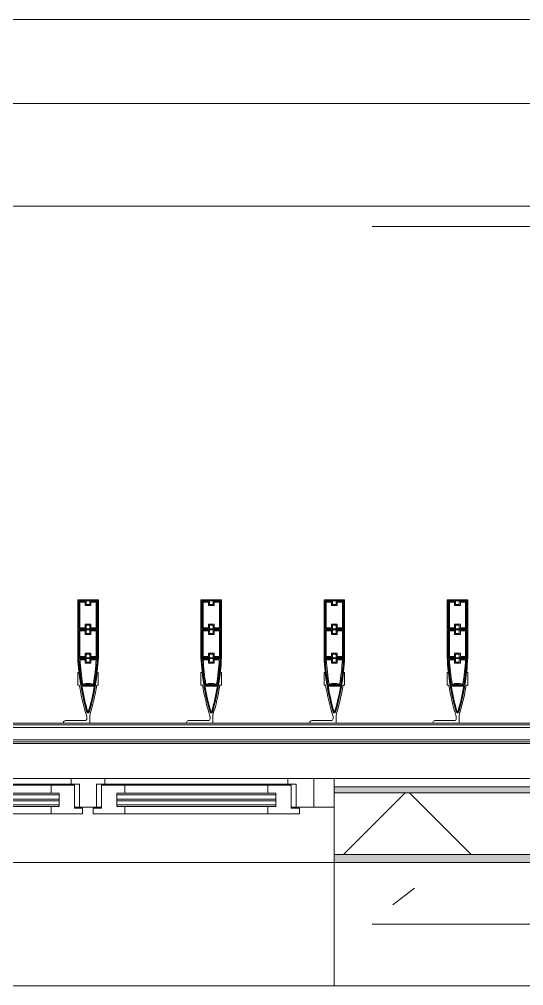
# Model space of a CAD drawing. Header units: millimetres. Extents: x 48966 to 155647, y -43515 to 26217.
# Drawn here: x 99464 to 100693, y 23567 to 25922 of the extents above; entities that cross this region are included whole.
import ezdxf

# ---------------------------------------------------------------- set-up
doc = ezdxf.new("R2010")
doc.units = ezdxf.units.MM
doc.linetypes.add('Осевые', pattern=[6350, 1270, -952.5, 3175, -952.5])
doc.linetypes.add('Сверху', pattern=[793.75, 476.25, -317.5])
for name, color, linetype, lineweight in [('Каркас_Импост', 7, 'Continuous', 9), ('Обобщенные модели', 7, 'Continuous', 9), ('Обобщенные модели-1', 7, 'Continuous', 18), ('Общие ребра', 7, 'Continuous', 9), ('Окна', 7, 'Continuous', 9), ('Окна-2', 7, 'Сверху', 9), ('Оси-2', 7, 'Осевые', 9), ('Остекление', 7, 'Continuous', 9), ('Перекрытия', 7, 'Continuous', 9), ('Стены', 7, 'Continuous', 9), ('Стены-1', 7, 'Continuous', 18), ('Штриховка разреза-1', 7, 'Continuous', 9)]:
    doc.layers.add(name, color=color, linetype=linetype, lineweight=lineweight)
doc.layers.add('Окна-1', color=7, linetype='Continuous', lineweight=9, true_color=0x804000)
pattern_1 = [(0, (0, 0), (812.8, 203.2), [67.056, -542.544, 67.056, -542.544, -3251.2]), (0, (0, 0), (812.8, 203.2), [-1219.2, 67.056, -1152.144, 67.056, -542.544, -1422.4]), (0, (0, 0), (812.8, 203.2), [-3048, 67.056, -339.344, 67.056, -948.944]), (120, (304.8, 101.6), (-582.37636, 602.30545), [67.056, -542.544, 67.056, -542.544, -3251.2]), (120, (304.8, 101.6), (-582.37636, 602.30545), [-1219.2, 67.056, -1152.144, 67.056, -542.544, -1422.4]), (120, (304.8, 101.6), (-582.37636, 602.30545), [-3048, 67.056, -339.344, 67.056, -948.944]), (240, (406.4, 508), (-230.42364, -805.50545), [67.056, -542.544, 67.056, -542.544, -3251.2]), (240, (406.4, 508), (-230.42364, -805.50545), [-1219.2, 67.056, -1152.144, 67.056, -542.544, -1422.4]), (240, (406.4, 508), (-230.42364, -805.50545), [-3048, 67.056, -339.344, 67.056, -948.944])]

# ---------------------------------------------------------------- blocks, each defined once
blk = doc.blocks.new('Обвязочная балка 1 - Обвязочная балка 1-1451838-План 5-го этажа на отм_ _12_600')
at = {"layer": 'Обобщенные модели'}
for p, q in [((116781.7, 24196.1), (60831.6, 24196.1)), ((60831.6, 24166.3), (116781.7, 24166.3))]:
    blk.add_line(p, q, dxfattribs=at)
at = {"layer": 'Обобщенные модели-1'}
for p, q in [((116781.7, 24207.1), (60831.6, 24207.1)), ((60831.6, 24203.1), (116781.7, 24203.1)), ((116781.7, 24161.1), (60831.6, 24161.1)), ((60831.6, 24157.1), (116781.7, 24157.1))]:
    blk.add_line(p, q, dxfattribs=at)
blk = doc.blocks.new('Профиль ламели118 - Профиль ламели-1483268-План 5-го этажа на отм_ _12_600')
at = {"layer": 'Обобщенные модели-1'}
for p, q in [((72706.9, 24507.1), (72706.9, 24366.2)), ((72756.9, 24507.1), (72706.9, 24507.1)), ((72709.1, 24436.5), (72709.1, 24504.9)), ((72709.1, 24504.9), (72754.7, 24504.9)), ((72727.4, 24504.4), (72709.6, 24504.4)), ((72709.6, 24504.4), (72709.6, 24437)), ((72712.1, 24439.5), (72712.1, 24501.9)), ((72712.1, 24501.9), (72724.9, 24501.9)), ((72724.9, 24501.9), (72724.9, 24493.5)), ((72724.9, 24493.5), (72738.8, 24493.5)), ((72727.4, 24496), (72727.4, 24504.4)), ((72736.3, 24496), (72727.4, 24496)), ((72754.2, 24504.4), (72736.3, 24504.4)), ((72736.3, 24504.4), (72736.3, 24496)), ((72738.8, 24493.5), (72738.8, 24501.9)), ((72738.8, 24501.9), (72751.7, 24501.9)), ((72751.7, 24501.9), (72751.7, 24439.5)), ((72754.2, 24437), (72754.2, 24504.4)), ((72754.7, 24504.9), (72754.7, 24436.5)), ((72756.9, 24366.2), (72756.9, 24507.1)), ((72738.8, 24447.9), (72724.9, 24447.9)), ((72724.9, 24447.9), (72724.9, 24439.5)), ((72727.4, 24437), (72727.4, 24445.4)), ((72727.4, 24445.4), (72736.3, 24445.4)), ((72736.3, 24445.4), (72736.3, 24437)), ((72738.8, 24439.5), (72738.8, 24447.9)), ((72754.7, 24436.5), (72709.1, 24436.5)), ((72709.1, 24434.6), (72754.7, 24434.6)), ((72709.1, 24366.2), (72709.1, 24434.6)), ((72709.6, 24437), (72727.4, 24437)), ((72727.4, 24434.1), (72709.6, 24434.1)), ((72709.6, 24434.1), (72709.6, 24366.7)), ((72724.9, 24439.5), (72712.1, 24439.5)), ((72712.1, 24369.2), (72712.1, 24431.6)), ((72712.1, 24431.6), (72724.9, 24431.6)), ((72724.9, 24431.6), (72724.9, 24423.2)), ((72724.9, 24423.2), (72738.8, 24423.2)), ((72727.4, 24425.7), (72727.4, 24434.1)), ((72736.3, 24425.7), (72727.4, 24425.7)), ((72736.3, 24437), (72754.2, 24437)), ((72754.2, 24434.1), (72736.3, 24434.1)), ((72736.3, 24434.1), (72736.3, 24425.7)), ((72751.7, 24439.5), (72738.8, 24439.5)), ((72738.8, 24423.2), (72738.8, 24431.6)), ((72738.8, 24431.6), (72751.7, 24431.6)), ((72751.7, 24431.6), (72751.7, 24369.2)), ((72754.2, 24366.7), (72754.2, 24434.1)), ((72754.7, 24434.6), (72754.7, 24366.2)), ((72738.8, 24377.6), (72724.9, 24377.6)), ((72724.9, 24377.6), (72724.9, 24369.2)), ((72727.4, 24366.7), (72727.4, 24375.1)), ((72727.4, 24375.1), (72736.3, 24375.1)), ((72736.3, 24375.1), (72736.3, 24366.7)), ((72738.8, 24369.2), (72738.8, 24377.6)), ((72754.7, 24366.2), (72709.1, 24366.2)), ((72709.1, 24364.3), (72754.6, 24364.3)), ((72709.6, 24366.7), (72727.4, 24366.7)), ((72727.4, 24363.8), (72709.6, 24363.8)), ((72724.9, 24369.2), (72712.1, 24369.2)), ((72712.2, 24361.3), (72724.9, 24361.3)), ((72724.9, 24361.3), (72724.9, 24352.9)), ((72724.9, 24352.9), (72738.8, 24352.9)), ((72727.4, 24355.4), (72727.4, 24363.8)), ((72736.3, 24355.4), (72727.4, 24355.4)), ((72736.3, 24366.7), (72754.2, 24366.7)), ((72754.2, 24363.8), (72736.3, 24363.8)), ((72736.3, 24363.8), (72736.3, 24355.4)), ((72751.7, 24369.2), (72738.8, 24369.2)), ((72738.8, 24352.9), (72738.8, 24361.3)), ((72738.8, 24361.3), (72751.5, 24361.3)), ((72709.8, 24330.1), (72706.9, 24330.1)), ((72706.9, 24330.1), (72706.9, 24299.7)), ((72756.8, 24330.1), (72753.9, 24330.1)), ((72756.8, 24299.7), (72756.8, 24330.1)), ((72706.9, 24299.7), (72710.5, 24299.7)), ((72747.4, 24299.2), (72716.3, 24299.2)), ((72716.6, 24297.3), (72747.1, 24297.3)), ((72716.8, 24299.7), (72727.4, 24299.7)), ((72724.9, 24302.2), (72718.9, 24302.2)), ((72738.8, 24303.5), (72724.9, 24303.5)), ((72724.9, 24303.5), (72724.9, 24302.2)), ((72727.4, 24299.7), (72727.4, 24301)), ((72727.4, 24301), (72736.3, 24301)), ((72736.3, 24301), (72736.3, 24299.7)), ((72736.3, 24299.7), (72746.9, 24299.7)), ((72738.8, 24302.2), (72738.8, 24303.5)), ((72744.8, 24302.2), (72738.8, 24302.2)), ((72753.2, 24299.7), (72756.8, 24299.7)), ((72723.9, 24213.1), (72676.9, 24213.1)), ((72728.9, 24223), (72728.9, 24218.1)), ((72735.9, 24207.1), (72735.9, 24226.3)), ((72671.9, 24208.1), (72671.9, 24207.1)), ((72671.9, 24207.1), (72735.9, 24207.1))]:
    blk.add_line(p, q, dxfattribs=at)
for centre, radius, start, end in [((73280.6, 24394.6), 574.5, 182.8338, 196.2258), ((73280.7, 24394.3), 572.3, 183.0109, 189.5715), ((73280.4, 24395.9), 571.8, 183.2193, 189.6867), ((73280.5, 24395.6), 569.3, 183.4571, 189.4457), ((72183.1, 24394.6), 574.5, 343.7742, 357.1662), ((72183.2, 24395.6), 569.3, 350.5543, 356.5429), ((72183.3, 24395.9), 571.8, 350.3133, 356.7807), ((72183, 24394.3), 572.3, 350.4285, 356.9891), ((73280.6, 24394.6), 574.5, 186.4465, 196.2576), ((72183.1, 24394.6), 574.5, 343.7424, 353.5535), ((73277.1, 24394.6), 574.5, 189.5084, 197.3712), ((73249, 24386.8), 539.8, 189.5428, 196.4344), ((72214.7, 24386.8), 539.8, 343.5656, 350.4572), ((72186.6, 24394.6), 574.5, 342.9661, 350.4916), ((72731.9, 24235.1), 3, 200, 340), ((72731.9, 24234.5), 2.84, 196.2576, 343.7424), ((72731.9, 24234.2), 0.645, 196.4344, 343.5656), ((72676.9, 24208.1), 5, 90, 180), ((72723.9, 24218.1), 5, 270, 0)]:
    blk.add_arc(centre, radius, start, end, dxfattribs=at)
blk = doc.blocks.new('Профиль ламели119 - Профиль ламели-1483532-План 5-го этажа на отм_ _12_600')
at = {"layer": 'Обобщенные модели-1'}
for p, q in [((73006.9, 24507.1), (73006.9, 24366.2)), ((73056.9, 24507.1), (73006.9, 24507.1)), ((73009.1, 24436.5), (73009.1, 24504.9)), ((73009.1, 24504.9), (73054.7, 24504.9)), ((73027.4, 24504.4), (73009.6, 24504.4)), ((73009.6, 24504.4), (73009.6, 24437)), ((73012.1, 24439.5), (73012.1, 24501.9)), ((73012.1, 24501.9), (73024.9, 24501.9)), ((73024.9, 24501.9), (73024.9, 24493.5)), ((73024.9, 24493.5), (73038.8, 24493.5)), ((73027.4, 24496), (73027.4, 24504.4)), ((73036.3, 24496), (73027.4, 24496)), ((73054.2, 24504.4), (73036.3, 24504.4)), ((73036.3, 24504.4), (73036.3, 24496)), ((73038.8, 24493.5), (73038.8, 24501.9)), ((73038.8, 24501.9), (73051.7, 24501.9)), ((73051.7, 24501.9), (73051.7, 24439.5)), ((73054.2, 24437), (73054.2, 24504.4)), ((73054.7, 24504.9), (73054.7, 24436.5)), ((73056.9, 24366.2), (73056.9, 24507.1)), ((73038.8, 24447.9), (73024.9, 24447.9)), ((73024.9, 24447.9), (73024.9, 24439.5)), ((73027.4, 24437), (73027.4, 24445.4)), ((73027.4, 24445.4), (73036.3, 24445.4)), ((73036.3, 24445.4), (73036.3, 24437)), ((73038.8, 24439.5), (73038.8, 24447.9)), ((73054.7, 24436.5), (73009.1, 24436.5)), ((73009.1, 24434.6), (73054.7, 24434.6)), ((73009.1, 24366.2), (73009.1, 24434.6)), ((73009.6, 24437), (73027.4, 24437)), ((73027.4, 24434.1), (73009.6, 24434.1)), ((73009.6, 24434.1), (73009.6, 24366.7)), ((73024.9, 24439.5), (73012.1, 24439.5)), ((73012.1, 24369.2), (73012.1, 24431.6)), ((73012.1, 24431.6), (73024.9, 24431.6)), ((73024.9, 24431.6), (73024.9, 24423.2)), ((73024.9, 24423.2), (73038.8, 24423.2)), ((73027.4, 24425.7), (73027.4, 24434.1)), ((73036.3, 24425.7), (73027.4, 24425.7)), ((73036.3, 24437), (73054.2, 24437)), ((73054.2, 24434.1), (73036.3, 24434.1)), ((73036.3, 24434.1), (73036.3, 24425.7)), ((73051.7, 24439.5), (73038.8, 24439.5)), ((73038.8, 24423.2), (73038.8, 24431.6)), ((73038.8, 24431.6), (73051.7, 24431.6)), ((73051.7, 24431.6), (73051.7, 24369.2)), ((73054.2, 24366.7), (73054.2, 24434.1)), ((73054.7, 24434.6), (73054.7, 24366.2)), ((73038.8, 24377.6), (73024.9, 24377.6)), ((73024.9, 24377.6), (73024.9, 24369.2)), ((73027.4, 24366.7), (73027.4, 24375.1)), ((73027.4, 24375.1), (73036.3, 24375.1)), ((73036.3, 24375.1), (73036.3, 24366.7)), ((73038.8, 24369.2), (73038.8, 24377.6)), ((73054.7, 24366.2), (73009.1, 24366.2)), ((73009.1, 24364.3), (73054.6, 24364.3)), ((73009.6, 24366.7), (73027.4, 24366.7)), ((73027.4, 24363.8), (73009.6, 24363.8)), ((73024.9, 24369.2), (73012.1, 24369.2)), ((73012.2, 24361.3), (73024.9, 24361.3)), ((73024.9, 24361.3), (73024.9, 24352.9)), ((73024.9, 24352.9), (73038.8, 24352.9)), ((73027.4, 24355.4), (73027.4, 24363.8)), ((73036.3, 24355.4), (73027.4, 24355.4)), ((73036.3, 24366.7), (73054.2, 24366.7)), ((73054.2, 24363.8), (73036.3, 24363.8)), ((73036.3, 24363.8), (73036.3, 24355.4)), ((73051.7, 24369.2), (73038.8, 24369.2)), ((73038.8, 24352.9), (73038.8, 24361.3)), ((73038.8, 24361.3), (73051.5, 24361.3)), ((73009.8, 24330.1), (73006.9, 24330.1)), ((73006.9, 24330.1), (73006.9, 24299.7)), ((73056.8, 24330.1), (73053.9, 24330.1)), ((73056.8, 24299.7), (73056.8, 24330.1)), ((73006.9, 24299.7), (73010.5, 24299.7)), ((73047.4, 24299.2), (73016.3, 24299.2)), ((73016.6, 24297.3), (73047.1, 24297.3)), ((73016.8, 24299.7), (73027.4, 24299.7)), ((73024.9, 24302.2), (73018.9, 24302.2)), ((73038.8, 24303.5), (73024.9, 24303.5)), ((73024.9, 24303.5), (73024.9, 24302.2)), ((73027.4, 24299.7), (73027.4, 24301)), ((73027.4, 24301), (73036.3, 24301)), ((73036.3, 24301), (73036.3, 24299.7)), ((73036.3, 24299.7), (73046.9, 24299.7)), ((73038.8, 24302.2), (73038.8, 24303.5)), ((73044.8, 24302.2), (73038.8, 24302.2)), ((73053.2, 24299.7), (73056.8, 24299.7)), ((73023.9, 24213.1), (72976.9, 24213.1)), ((73028.9, 24223), (73028.9, 24218.1)), ((73035.9, 24207.1), (73035.9, 24226.3)), ((72971.9, 24208.1), (72971.9, 24207.1)), ((72971.9, 24207.1), (73035.9, 24207.1))]:
    blk.add_line(p, q, dxfattribs=at)
for centre, radius, start, end in [((73580.6, 24394.6), 574.5, 182.8338, 196.2258), ((73580.7, 24394.3), 572.3, 183.0109, 189.5715), ((73580.4, 24395.9), 571.8, 183.2193, 189.6867), ((73580.5, 24395.6), 569.3, 183.4571, 189.4457), ((72483.1, 24394.6), 574.5, 343.7742, 357.1662), ((72483.2, 24395.6), 569.3, 350.5543, 356.5429), ((72483.3, 24395.9), 571.8, 350.3133, 356.7807), ((72483, 24394.3), 572.3, 350.4285, 356.9891), ((73580.6, 24394.6), 574.5, 186.4465, 196.2576), ((72483.1, 24394.6), 574.5, 343.7424, 353.5535), ((73577.1, 24394.6), 574.5, 189.5084, 197.3712), ((73549, 24386.8), 539.8, 189.5428, 196.4344), ((72514.7, 24386.8), 539.8, 343.5656, 350.4572), ((72486.6, 24394.6), 574.5, 342.9661, 350.4916), ((73031.9, 24235.1), 3, 200, 340), ((73031.9, 24234.5), 2.84, 196.2576, 343.7424), ((73031.9, 24234.2), 0.645, 196.4344, 343.5656), ((72976.9, 24208.1), 5, 90, 180), ((73023.9, 24218.1), 5, 270, 0)]:
    blk.add_arc(centre, radius, start, end, dxfattribs=at)
blk = doc.blocks.new('Профиль ламели120 - Профиль ламели-1483796-План 5-го этажа на отм_ _12_600')
at = {"layer": 'Обобщенные модели-1'}
for p, q in [((73306.9, 24507.1), (73306.9, 24366.2)), ((73356.9, 24507.1), (73306.9, 24507.1)), ((73309.1, 24436.5), (73309.1, 24504.9)), ((73309.1, 24504.9), (73354.7, 24504.9)), ((73327.4, 24504.4), (73309.6, 24504.4)), ((73309.6, 24504.4), (73309.6, 24437)), ((73312.1, 24439.5), (73312.1, 24501.9)), ((73312.1, 24501.9), (73324.9, 24501.9)), ((73324.9, 24501.9), (73324.9, 24493.5)), ((73324.9, 24493.5), (73338.8, 24493.5)), ((73327.4, 24496), (73327.4, 24504.4)), ((73336.3, 24496), (73327.4, 24496)), ((73354.2, 24504.4), (73336.3, 24504.4)), ((73336.3, 24504.4), (73336.3, 24496)), ((73338.8, 24493.5), (73338.8, 24501.9)), ((73338.8, 24501.9), (73351.7, 24501.9)), ((73351.7, 24501.9), (73351.7, 24439.5)), ((73354.2, 24437), (73354.2, 24504.4)), ((73354.7, 24504.9), (73354.7, 24436.5)), ((73356.9, 24366.2), (73356.9, 24507.1)), ((73338.8, 24447.9), (73324.9, 24447.9)), ((73324.9, 24447.9), (73324.9, 24439.5)), ((73327.4, 24437), (73327.4, 24445.4)), ((73327.4, 24445.4), (73336.3, 24445.4)), ((73336.3, 24445.4), (73336.3, 24437)), ((73338.8, 24439.5), (73338.8, 24447.9)), ((73354.7, 24436.5), (73309.1, 24436.5)), ((73309.1, 24434.6), (73354.7, 24434.6)), ((73309.1, 24366.2), (73309.1, 24434.6)), ((73309.6, 24437), (73327.4, 24437)), ((73327.4, 24434.1), (73309.6, 24434.1)), ((73309.6, 24434.1), (73309.6, 24366.7)), ((73324.9, 24439.5), (73312.1, 24439.5)), ((73312.1, 24369.2), (73312.1, 24431.6)), ((73312.1, 24431.6), (73324.9, 24431.6)), ((73324.9, 24431.6), (73324.9, 24423.2)), ((73324.9, 24423.2), (73338.8, 24423.2)), ((73327.4, 24425.7), (73327.4, 24434.1)), ((73336.3, 24425.7), (73327.4, 24425.7)), ((73336.3, 24437), (73354.2, 24437)), ((73354.2, 24434.1), (73336.3, 24434.1)), ((73336.3, 24434.1), (73336.3, 24425.7)), ((73351.7, 24439.5), (73338.8, 24439.5)), ((73338.8, 24423.2), (73338.8, 24431.6)), ((73338.8, 24431.6), (73351.7, 24431.6)), ((73351.7, 24431.6), (73351.7, 24369.2)), ((73354.2, 24366.7), (73354.2, 24434.1)), ((73354.7, 24434.6), (73354.7, 24366.2)), ((73338.8, 24377.6), (73324.9, 24377.6)), ((73324.9, 24377.6), (73324.9, 24369.2)), ((73327.4, 24366.7), (73327.4, 24375.1)), ((73327.4, 24375.1), (73336.3, 24375.1)), ((73336.3, 24375.1), (73336.3, 24366.7)), ((73338.8, 24369.2), (73338.8, 24377.6)), ((73354.7, 24366.2), (73309.1, 24366.2)), ((73309.1, 24364.3), (73354.6, 24364.3)), ((73309.6, 24366.7), (73327.4, 24366.7)), ((73327.4, 24363.8), (73309.6, 24363.8)), ((73324.9, 24369.2), (73312.1, 24369.2)), ((73312.2, 24361.3), (73324.9, 24361.3)), ((73324.9, 24361.3), (73324.9, 24352.9)), ((73324.9, 24352.9), (73338.8, 24352.9)), ((73327.4, 24355.4), (73327.4, 24363.8)), ((73336.3, 24355.4), (73327.4, 24355.4)), ((73336.3, 24366.7), (73354.2, 24366.7)), ((73354.2, 24363.8), (73336.3, 24363.8)), ((73336.3, 24363.8), (73336.3, 24355.4)), ((73351.7, 24369.2), (73338.8, 24369.2)), ((73338.8, 24352.9), (73338.8, 24361.3)), ((73338.8, 24361.3), (73351.5, 24361.3)), ((73309.8, 24330.1), (73306.9, 24330.1)), ((73306.9, 24330.1), (73306.9, 24299.7)), ((73356.8, 24330.1), (73353.9, 24330.1)), ((73356.8, 24299.7), (73356.8, 24330.1)), ((73306.9, 24299.7), (73310.5, 24299.7)), ((73347.4, 24299.2), (73316.3, 24299.2)), ((73316.6, 24297.3), (73347.1, 24297.3)), ((73316.8, 24299.7), (73327.4, 24299.7)), ((73324.9, 24302.2), (73318.9, 24302.2)), ((73338.8, 24303.5), (73324.9, 24303.5)), ((73324.9, 24303.5), (73324.9, 24302.2)), ((73327.4, 24299.7), (73327.4, 24301)), ((73327.4, 24301), (73336.3, 24301)), ((73336.3, 24301), (73336.3, 24299.7)), ((73336.3, 24299.7), (73346.9, 24299.7)), ((73338.8, 24302.2), (73338.8, 24303.5)), ((73344.8, 24302.2), (73338.8, 24302.2)), ((73353.2, 24299.7), (73356.8, 24299.7)), ((73323.9, 24213.1), (73276.9, 24213.1)), ((73328.9, 24223), (73328.9, 24218.1)), ((73335.9, 24207.1), (73335.9, 24226.3)), ((73271.9, 24208.1), (73271.9, 24207.1)), ((73271.9, 24207.1), (73335.9, 24207.1))]:
    blk.add_line(p, q, dxfattribs=at)
for centre, radius, start, end in [((73880.6, 24394.6), 574.5, 182.8338, 196.2258), ((73880.7, 24394.3), 572.3, 183.0109, 189.5715), ((73880.4, 24395.9), 571.8, 183.2193, 189.6867), ((73880.5, 24395.6), 569.3, 183.4571, 189.4457), ((72783.1, 24394.6), 574.5, 343.7742, 357.1662), ((72783.2, 24395.6), 569.3, 350.5543, 356.5429), ((72783.3, 24395.9), 571.8, 350.3133, 356.7807), ((72783, 24394.3), 572.3, 350.4285, 356.9891), ((73880.6, 24394.6), 574.5, 186.4465, 196.2576), ((72783.1, 24394.6), 574.5, 343.7424, 353.5535), ((73877.1, 24394.6), 574.5, 189.5084, 197.3712), ((73849, 24386.8), 539.8, 189.5428, 196.4344), ((72814.7, 24386.8), 539.8, 343.5656, 350.4572), ((72786.6, 24394.6), 574.5, 342.9661, 350.4916), ((73331.9, 24235.1), 3, 200, 340), ((73331.9, 24234.5), 2.84, 196.2576, 343.7424), ((73331.9, 24234.2), 0.645, 196.4344, 343.5656), ((73276.9, 24208.1), 5, 90, 180), ((73323.9, 24218.1), 5, 270, 0)]:
    blk.add_arc(centre, radius, start, end, dxfattribs=at)
blk = doc.blocks.new('Профиль ламели121 - Профиль ламели-1484060-План 5-го этажа на отм_ _12_600')
at = {"layer": 'Обобщенные модели-1'}
for p, q in [((73606.9, 24507.1), (73606.9, 24366.2)), ((73656.9, 24507.1), (73606.9, 24507.1)), ((73609.1, 24436.5), (73609.1, 24504.9)), ((73609.1, 24504.9), (73654.7, 24504.9)), ((73627.4, 24504.4), (73609.6, 24504.4)), ((73609.6, 24504.4), (73609.6, 24437)), ((73612.1, 24439.5), (73612.1, 24501.9)), ((73612.1, 24501.9), (73624.9, 24501.9)), ((73624.9, 24501.9), (73624.9, 24493.5)), ((73624.9, 24493.5), (73638.8, 24493.5)), ((73627.4, 24496), (73627.4, 24504.4)), ((73636.3, 24496), (73627.4, 24496)), ((73654.2, 24504.4), (73636.3, 24504.4)), ((73636.3, 24504.4), (73636.3, 24496)), ((73638.8, 24493.5), (73638.8, 24501.9)), ((73638.8, 24501.9), (73651.7, 24501.9)), ((73651.7, 24501.9), (73651.7, 24439.5)), ((73654.2, 24437), (73654.2, 24504.4)), ((73654.7, 24504.9), (73654.7, 24436.5)), ((73656.9, 24366.2), (73656.9, 24507.1)), ((73638.8, 24447.9), (73624.9, 24447.9)), ((73624.9, 24447.9), (73624.9, 24439.5)), ((73627.4, 24437), (73627.4, 24445.4)), ((73627.4, 24445.4), (73636.3, 24445.4)), ((73636.3, 24445.4), (73636.3, 24437)), ((73638.8, 24439.5), (73638.8, 24447.9)), ((73654.7, 24436.5), (73609.1, 24436.5)), ((73609.1, 24434.6), (73654.7, 24434.6)), ((73609.1, 24366.2), (73609.1, 24434.6)), ((73609.6, 24437), (73627.4, 24437)), ((73627.4, 24434.1), (73609.6, 24434.1)), ((73609.6, 24434.1), (73609.6, 24366.7)), ((73624.9, 24439.5), (73612.1, 24439.5)), ((73612.1, 24369.2), (73612.1, 24431.6)), ((73612.1, 24431.6), (73624.9, 24431.6)), ((73624.9, 24431.6), (73624.9, 24423.2)), ((73624.9, 24423.2), (73638.8, 24423.2)), ((73627.4, 24425.7), (73627.4, 24434.1)), ((73636.3, 24425.7), (73627.4, 24425.7)), ((73636.3, 24437), (73654.2, 24437)), ((73654.2, 24434.1), (73636.3, 24434.1)), ((73636.3, 24434.1), (73636.3, 24425.7)), ((73651.7, 24439.5), (73638.8, 24439.5)), ((73638.8, 24423.2), (73638.8, 24431.6)), ((73638.8, 24431.6), (73651.7, 24431.6)), ((73651.7, 24431.6), (73651.7, 24369.2)), ((73654.2, 24366.7), (73654.2, 24434.1)), ((73654.7, 24434.6), (73654.7, 24366.2)), ((73638.8, 24377.6), (73624.9, 24377.6)), ((73624.9, 24377.6), (73624.9, 24369.2)), ((73627.4, 24366.7), (73627.4, 24375.1)), ((73627.4, 24375.1), (73636.3, 24375.1)), ((73636.3, 24375.1), (73636.3, 24366.7)), ((73638.8, 24369.2), (73638.8, 24377.6)), ((73654.7, 24366.2), (73609.1, 24366.2)), ((73609.1, 24364.3), (73654.6, 24364.3)), ((73609.6, 24366.7), (73627.4, 24366.7)), ((73627.4, 24363.8), (73609.6, 24363.8)), ((73624.9, 24369.2), (73612.1, 24369.2)), ((73612.2, 24361.3), (73624.9, 24361.3)), ((73624.9, 24361.3), (73624.9, 24352.9)), ((73624.9, 24352.9), (73638.8, 24352.9)), ((73627.4, 24355.4), (73627.4, 24363.8)), ((73636.3, 24355.4), (73627.4, 24355.4)), ((73636.3, 24366.7), (73654.2, 24366.7)), ((73654.2, 24363.8), (73636.3, 24363.8)), ((73636.3, 24363.8), (73636.3, 24355.4)), ((73651.7, 24369.2), (73638.8, 24369.2)), ((73638.8, 24352.9), (73638.8, 24361.3)), ((73638.8, 24361.3), (73651.5, 24361.3)), ((73609.8, 24330.1), (73606.9, 24330.1)), ((73606.9, 24330.1), (73606.9, 24299.7)), ((73656.8, 24330.1), (73653.9, 24330.1)), ((73656.8, 24299.7), (73656.8, 24330.1)), ((73606.9, 24299.7), (73610.5, 24299.7)), ((73647.4, 24299.2), (73616.3, 24299.2)), ((73616.6, 24297.3), (73647.1, 24297.3)), ((73616.8, 24299.7), (73627.4, 24299.7)), ((73624.9, 24302.2), (73618.9, 24302.2)), ((73638.8, 24303.5), (73624.9, 24303.5)), ((73624.9, 24303.5), (73624.9, 24302.2)), ((73627.4, 24299.7), (73627.4, 24301)), ((73627.4, 24301), (73636.3, 24301)), ((73636.3, 24301), (73636.3, 24299.7)), ((73636.3, 24299.7), (73646.9, 24299.7)), ((73638.8, 24302.2), (73638.8, 24303.5)), ((73644.8, 24302.2), (73638.8, 24302.2)), ((73653.2, 24299.7), (73656.8, 24299.7)), ((73623.9, 24213.1), (73576.9, 24213.1)), ((73628.9, 24223), (73628.9, 24218.1)), ((73635.9, 24207.1), (73635.9, 24226.3)), ((73571.9, 24208.1), (73571.9, 24207.1)), ((73571.9, 24207.1), (73635.9, 24207.1))]:
    blk.add_line(p, q, dxfattribs=at)
for centre, radius, start, end in [((74180.6, 24394.6), 574.5, 182.8338, 196.2258), ((74180.7, 24394.3), 572.3, 183.0109, 189.5715), ((74180.4, 24395.9), 571.8, 183.2193, 189.6867), ((74180.5, 24395.6), 569.3, 183.4571, 189.4457), ((73083.1, 24394.6), 574.5, 343.7742, 357.1662), ((73083.2, 24395.6), 569.3, 350.5543, 356.5429), ((73083.3, 24395.9), 571.8, 350.3133, 356.7807), ((73083, 24394.3), 572.3, 350.4285, 356.9891), ((74180.6, 24394.6), 574.5, 186.4465, 196.2576), ((73083.1, 24394.6), 574.5, 343.7424, 353.5535), ((74177.1, 24394.6), 574.5, 189.5084, 197.3712), ((74149, 24386.8), 539.8, 189.5428, 196.4344), ((73114.7, 24386.8), 539.8, 343.5656, 350.4572), ((73086.6, 24394.6), 574.5, 342.9661, 350.4916), ((73631.9, 24235.1), 3, 200, 340), ((73631.9, 24234.5), 2.84, 196.2576, 343.7424), ((73631.9, 24234.2), 0.645, 196.4344, 343.5656), ((73576.9, 24208.1), 5, 90, 180), ((73623.9, 24218.1), 5, 270, 0)]:
    blk.add_arc(centre, radius, start, end, dxfattribs=at)
blk = doc.blocks.new('Окно 2-Распашное - Один переплет с многокамерным стеклопакетом - 30674-99 - ОК-1 1200-1800-V42-План 5-го этажа на отм_ _12_600')
at = {"layer": 'Каркас_Импост'}
for p, q in [((-550, 102.5), (-550, 32.5)), ((-487, 102.5), (-550, 102.5)), ((-487, 88.5), (-487, 102.5)), ((-487, 102.5), (-41, 102.5)), ((-487, 88.5), (-487, 102.5)), ((41, 102.5), (-41, 102.5)), ((-41, 102.5), (-41, 88.5)), ((-41, 88.5), (-41, 102.5)), ((41, 88.5), (41, 102.5)), ((41, 102.5), (487, 102.5)), ((41, 102.5), (41, 88.5)), ((550, 102.5), (487, 102.5)), ((487, 102.5), (487, 88.5)), ((487, 102.5), (487, 88.5)), ((550, 32.5), (550, 102.5)), ((-507, 32.5), (-507, 88.5)), ((-507, 88.5), (-487, 88.5)), ((-21, 88.5), (-507, 88.5)), ((-507, 32.5), (-507, 88.5)), ((-438, 86.5), (-495, 86.5)), ((-495, 86.5), (-495, 30.5)), ((-41, 88.5), (-487, 88.5)), ((-438, 66.5), (-438, 86.5)), ((-90, 86.5), (-438, 86.5)), ((-438, 86.5), (-438, 66.5)), ((-33, 86.5), (-90, 86.5)), ((-90, 86.5), (-90, 66.5)), ((-90, 86.5), (-90, 66.5)), ((-41, 88.5), (-21, 88.5)), ((-33, 30.5), (-33, 86.5)), ((-21, 88.5), (-21, 32.5)), ((-21, 32.5), (-21, 88.5)), ((21, 32.5), (21, 88.5)), ((21, 88.5), (41, 88.5)), ((21, 88.5), (21, 32.5)), ((507, 88.5), (21, 88.5)), ((90, 86.5), (33, 86.5)), ((33, 86.5), (33, 30.5)), ((487, 88.5), (41, 88.5)), ((90, 66.5), (90, 86.5)), ((90, 66.5), (90, 86.5)), ((438, 86.5), (90, 86.5)), ((438, 86.5), (438, 66.5)), ((495, 86.5), (438, 86.5)), ((438, 66.5), (438, 86.5)), ((487, 88.5), (507, 88.5)), ((495, 30.5), (495, 86.5)), ((507, 88.5), (507, 32.5)), ((507, 88.5), (507, 32.5)), ((-458, 34.5), (-458, 66.5)), ((-458, 66.5), (-438, 66.5)), ((-70, 66.5), (-458, 66.5)), ((-458, 66.5), (-458, 34.5)), ((-438, 66.5), (-90, 66.5)), ((-90, 66.5), (-70, 66.5)), ((-70, 66.5), (-70, 34.5)), ((-70, 66.5), (-70, 34.5)), ((70, 34.5), (70, 66.5)), ((70, 66.5), (90, 66.5)), ((458, 66.5), (70, 66.5)), ((70, 34.5), (70, 66.5)), ((90, 66.5), (438, 66.5)), ((438, 66.5), (458, 66.5)), ((458, 66.5), (458, 34.5)), ((458, 34.5), (458, 66.5)), ((-550, 32.5), (-507, 32.5)), ((-495, 30.5), (-515, 30.5)), ((-515, 30.5), (-515, 16.5)), ((-495, 32.5), (-507, 32.5)), ((-438, 34.5), (-458, 34.5)), ((-458, 34.5), (-70, 34.5)), ((-438, 16.5), (-438, 34.5)), ((-90, 34.5), (-438, 34.5)), ((-438, 34.5), (-438, 16.5)), ((-70, 34.5), (-90, 34.5)), ((-90, 34.5), (-90, 16.5)), ((-90, 34.5), (-90, 16.5)), ((-21, 32.5), (-33, 32.5)), ((-13, 30.5), (-33, 30.5)), ((-21, 32.5), (21, 32.5)), ((-13, 16.5), (-13, 30.5)), ((33, 30.5), (13, 30.5)), ((13, 30.5), (13, 16.5)), ((33, 32.5), (21, 32.5)), ((90, 34.5), (70, 34.5)), ((70, 34.5), (458, 34.5)), ((90, 16.5), (90, 34.5)), ((90, 16.5), (90, 34.5)), ((438, 34.5), (90, 34.5)), ((458, 34.5), (438, 34.5)), ((438, 34.5), (438, 16.5)), ((438, 16.5), (438, 34.5)), ((507, 32.5), (495, 32.5)), ((515, 30.5), (495, 30.5)), ((507, 32.5), (550, 32.5)), ((515, 16.5), (515, 30.5)), ((-515, 16.5), (-438, 16.5)), ((-438, 16.5), (-90, 16.5)), ((-90, 16.5), (-13, 16.5)), ((13, 16.5), (90, 16.5)), ((90, 16.5), (438, 16.5)), ((438, 16.5), (515, 16.5))]:
    blk.add_line(p, q, dxfattribs=at)
at = {"layer": 'Окна'}
for p, q in [((-437.6, 102.5), (-487, 102.5)), ((-487, 102.5), (-474.6, 102.5)), ((-53.3, 102.5), (-41, 102.5)), ((53.3, 102.5), (41, 102.5)), ((438.2, 102.5), (487, 102.5)), ((487, 102.5), (474.8, 102.5)), ((-70, 62.5), (-458, 62.5)), ((-458, 52.5), (-458, 62.5)), ((-458, 52.5), (-70, 52.5)), ((-70, 48.5), (-458, 48.5)), ((-458, 38.5), (-458, 48.5)), ((-85, 62.5), (-443, 62.5)), ((-443, 52.5), (-85, 52.5)), ((-85, 48.5), (-443, 48.5)), ((-70, 62.5), (-70, 52.5)), ((-70, 48.5), (-70, 38.5)), ((70, 52.5), (70, 62.5)), ((458, 62.5), (70, 62.5)), ((70, 52.5), (458, 52.5)), ((70, 38.5), (70, 48.5)), ((458, 48.5), (70, 48.5)), ((443, 62.5), (85, 62.5)), ((85, 52.5), (443, 52.5)), ((443, 48.5), (85, 48.5)), ((458, 62.5), (458, 52.5)), ((458, 48.5), (458, 38.5)), ((-458, 38.5), (-70, 38.5)), ((-443, 38.5), (-85, 38.5)), ((70, 38.5), (458, 38.5)), ((85, 38.5), (443, 38.5))]:
    blk.add_line(p, q, dxfattribs=at)
at = {"layer": 'Окна-1'}
for p, q in [((-600, 102.5), (-600, 32.5)), ((-550, 102.5), (-600, 102.5)), ((-550, 32.5), (-550, 102.5)), ((550, 102.5), (-550, 102.5)), ((-550, 32.5), (-550, 102.5)), ((600, 102.5), (550, 102.5)), ((550, 102.5), (550, 32.5)), ((550, 32.5), (550, 102.5)), ((600, 32.5), (600, 102.5)), ((-600, 32.5), (-550, 32.5)), ((-550, 32.5), (-495, 32.5)), ((-33, 32.5), (33, 32.5)), ((495, 32.5), (550, 32.5)), ((550, 32.5), (600, 32.5))]:
    blk.add_line(p, q, dxfattribs=at)
at = {"layer": 'Остекление'}
for p, q in [((-70, 66.5), (-458, 66.5)), ((-458, 66.5), (-458, 62.5)), ((-458, 62.5), (-70, 62.5)), ((-70, 52.5), (-458, 52.5)), ((-458, 52.5), (-458, 48.5)), ((-458, 48.5), (-70, 48.5)), ((-70, 62.5), (-70, 66.5)), ((-70, 48.5), (-70, 52.5)), ((70, 66.5), (70, 62.5)), ((458, 66.5), (70, 66.5)), ((70, 62.5), (458, 62.5)), ((70, 52.5), (70, 48.5)), ((458, 52.5), (70, 52.5)), ((70, 48.5), (458, 48.5)), ((458, 62.5), (458, 66.5)), ((458, 48.5), (458, 52.5)), ((-70, 38.5), (-458, 38.5)), ((-458, 38.5), (-458, 34.5)), ((-458, 34.5), (-70, 34.5)), ((-70, 34.5), (-70, 38.5)), ((70, 38.5), (70, 34.5)), ((458, 38.5), (70, 38.5)), ((70, 34.5), (458, 34.5)), ((458, 34.5), (458, 38.5))]:
    blk.add_line(p, q, dxfattribs=at)
blk = doc.blocks.new('M_Окно-Квадратный проем - 1200 x 1800 mm-1791807-План 5-го этажа на отм_ _12_600')
at = {"layer": 'Окна'}
for p, q in [((-608.2, -150), (-608.2, 150)), ((591.8, 150), (591.8, -150))]:
    blk.add_line(p, q, dxfattribs=at)
at = {"layer": 'Окна-2'}
for p, q in [((-608.2, 150), (591.8, 150)), ((591.8, -150), (-608.2, -150))]:
    blk.add_line(p, q, dxfattribs=at)

msp = doc.modelspace()

# ---------------------------------------------------------------- hatches: boundary and pattern name
at = {"layer": 'Штриховка разреза-1'}
h = msp.add_hatch(dxfattribs=at)
h.set_pattern_fill('FP_8', color=256, style=0, pattern_type=2)
h.set_pattern_definition(pattern_1)
h.paths.add_polyline_path([(116556.5, 24036.9), (116808, 24036.9), (116808, 24051.9), (115831.6, 24051.9), (115831.6, 24036.9), (116140, 24036.9)], flags=0)
h.paths.add_polyline_path([(114474.1, 24036.9), (114631.6, 24036.9), (114631.6, 24051.9), (112231.6, 24051.9), (112231.6, 24036.9), (114057.7, 24036.9)], flags=0)
h.paths.add_polyline_path([(111031.6, 24036.9), (111031.6, 24051.9), (109831.6, 24051.9), (109831.6, 24036.9), (110725.9, 24036.9)], flags=0)
h.paths.add_polyline_path([(108227.2, 24036.9), (108631.6, 24036.9), (108631.6, 24051.9), (102631.6, 24051.9), (102631.6, 24036.9), (107810.7, 24036.9)], flags=0)
h.paths.add_polyline_path([(101147.2, 24036.9), (101431.6, 24036.9), (101431.6, 24051.9), (100231.6, 24051.9), (100231.6, 24036.9), (100730.8, 24036.9)], flags=0)
h.paths.add_polyline_path([(98648.5, 24036.9), (99031.6, 24036.9), (99031.6, 24051.9), (96631.6, 24051.9), (96631.6, 24036.9), (98232, 24036.9)], flags=0)
h.paths.add_polyline_path([(95431.6, 24036.9), (95431.6, 24051.9), (94231.6, 24051.9), (94231.6, 24036.9), (95316.7, 24036.9)], flags=0)
h.paths.add_polyline_path([(91985, 24036.9), (93031.6, 24036.9), (93031.6, 24051.9), (90631.6, 24051.9), (90631.6, 24036.9), (91568.5, 24036.9)], flags=0)
h.paths.add_polyline_path([(89431.6, 24036.9), (89431.6, 24051.9), (84631.6, 24051.9), (84631.6, 24036.9), (89069.7, 24036.9)], flags=0)
h.paths.add_polyline_path([(83431.6, 24036.9), (83431.6, 24051.9), (81031.6, 24051.9), (81031.6, 24036.9), (83239.2, 24036.9)], flags=0)
h.paths.add_polyline_path([(79491, 24036.9), (79831.6, 24036.9), (79831.6, 24051.9), (77431.6, 24051.9), (77431.6, 24036.9), (79074.6, 24036.9)], flags=0)
h.paths.add_polyline_path([(76231.6, 24036.9), (76231.6, 24051.9), (73831.6, 24051.9), (73831.6, 24036.9), (76159.3, 24036.9)], flags=0)
h.paths.add_polyline_path([(72411.1, 24036.9), (72631.6, 24036.9), (72631.6, 24051.9), (70231.6, 24051.9), (70231.6, 24036.9), (71994.7, 24036.9)], flags=0)
h.paths.add_polyline_path([(69031.6, 24036.9), (69031.6, 24051.9), (66631.7, 24051.9), (66631.7, 24036.9), (68662.9, 24036.9)], flags=0)
h.paths.add_polyline_path([(65331.2, 24036.9), (65431.7, 24036.9), (65431.7, 24051.9), (60906, 24051.9), (60906, 24036.9), (64914.8, 24036.9)], flags=0)
h = msp.add_hatch(dxfattribs=at)
h.set_pattern_fill('FP_9', color=256, style=0, pattern_type=2)
h.set_pattern_definition([(45, (0, 0), (-707.107, 707.107), []), (135, (0, 0), (-707.107, -707.107), [])])
h.paths.add_polyline_path([(116140, 23886.9), (116808, 23886.9), (116808, 24036.9), (115831.6, 24036.9), (115831.6, 23886.9)], flags=0)
h.paths.add_polyline_path([(114474.1, 23886.9), (114631.6, 23886.9), (114631.6, 24036.9), (112231.6, 24036.9), (112231.6, 23886.9), (114057.7, 23886.9)], flags=0)
h.paths.add_polyline_path([(110725.9, 23886.9), (111031.6, 23886.9), (111031.6, 24036.9), (109831.6, 24036.9), (109831.6, 23886.9), (110309.5, 23886.9)], flags=0)
h.paths.add_polyline_path([(108631.6, 23886.9), (108631.6, 24036.9), (102631.6, 24036.9), (102631.6, 23886.9), (108227.2, 23886.9)], flags=0)
h.paths.add_polyline_path([(100231.6, 23886.9), (101431.6, 23886.9), (101431.6, 24036.9), (100231.6, 24036.9), (100231.6, 23980)], flags=0)
h.paths.add_polyline_path([(99031.6, 23886.9), (99031.6, 24036.9), (96631.6, 24036.9), (96631.6, 23886.9), (98648.5, 23886.9)], flags=0)
h.paths.add_polyline_path([(94900.3, 23886.9), (95431.6, 23886.9), (95431.6, 24036.9), (94231.6, 24036.9), (94231.6, 23886.9), (94483.8, 23886.9)], flags=0)
h.paths.add_polyline_path([(93031.6, 23886.9), (93031.6, 24036.9), (90631.6, 24036.9), (90631.6, 23886.9), (92817.9, 23886.9)], flags=0)
h.paths.add_polyline_path([(89069.7, 23886.9), (89431.6, 23886.9), (89431.6, 24036.9), (84631.6, 24036.9), (84631.6, 23886.9), (88653.3, 23886.9)], flags=0)
h.paths.add_polyline_path([(83239.2, 23886.9), (83431.6, 23886.9), (83431.6, 24036.9), (81031.6, 24036.9), (81031.6, 23886.9), (82822.8, 23886.9)], flags=0)
h.paths.add_polyline_path([(79491, 23886.9), (79831.6, 23886.9), (79831.6, 24036.9), (77431.6, 24036.9), (77431.6, 23886.9), (79074.6, 23886.9)], flags=0)
h.paths.add_polyline_path([(76159.3, 23886.9), (76231.6, 23886.9), (76231.6, 24036.9), (73831.6, 24036.9), (73831.6, 23886.9), (75742.9, 23886.9)], flags=0)
h.paths.add_polyline_path([(72411.1, 23886.9), (72631.6, 23886.9), (72631.6, 24036.9), (70231.6, 24036.9), (70231.6, 23886.9), (71994.7, 23886.9)], flags=0)
h.paths.add_polyline_path([(69031.6, 23886.9), (69031.6, 24036.9), (66631.7, 24036.9), (66631.7, 23886.9), (68662.9, 23886.9)], flags=0)
h.paths.add_polyline_path([(65331.2, 23886.9), (65431.7, 23886.9), (65431.7, 24036.9), (60906, 24036.9), (60906, 23886.9), (64914.8, 23886.9)], flags=0)
h = msp.add_hatch(dxfattribs=at)
h.set_pattern_fill('FP_8', color=256, style=0, pattern_type=2)
h.set_pattern_definition(pattern_1)
h.paths.add_polyline_path([(116556.5, 23866.9), (116808, 23866.9), (116808, 23886.9), (115831.6, 23886.9), (115831.6, 23866.9), (116140, 23866.9)], flags=0)
h.paths.add_polyline_path([(114631.6, 23866.9), (114631.6, 23886.9), (112231.6, 23886.9), (112231.6, 23866.9), (114474.1, 23866.9)], flags=0)
h.paths.add_polyline_path([(111031.6, 23866.9), (111031.6, 23886.9), (109831.6, 23886.9), (109831.6, 23866.9), (110725.9, 23866.9)], flags=0)
h.paths.add_polyline_path([(108631.6, 23866.9), (108631.6, 23886.9), (102631.6, 23886.9), (102631.6, 23866.9), (108227.2, 23866.9)], flags=0)
h.paths.add_polyline_path([(101147.2, 23866.9), (101431.6, 23866.9), (101431.6, 23886.9), (100231.6, 23886.9), (100231.6, 23866.9), (100730.8, 23866.9)], flags=0)
h.paths.add_polyline_path([(99031.6, 23866.9), (99031.6, 23886.9), (96631.6, 23886.9), (96631.6, 23866.9), (98648.5, 23866.9)], flags=0)
h.paths.add_polyline_path([(94900.3, 23866.9), (95431.6, 23866.9), (95431.6, 23886.9), (94231.6, 23886.9), (94231.6, 23866.9), (94483.8, 23866.9)], flags=0)
h.paths.add_polyline_path([(92817.9, 23866.9), (93031.6, 23866.9), (93031.6, 23886.9), (90631.6, 23886.9), (90631.6, 23866.9), (92401.5, 23866.9)], flags=0)
h.paths.add_polyline_path([(89069.7, 23866.9), (89431.6, 23866.9), (89431.6, 23886.9), (84631.6, 23886.9), (84631.6, 23866.9), (88653.3, 23866.9)], flags=0)
h.paths.add_polyline_path([(83431.6, 23866.9), (83431.6, 23886.9), (81031.6, 23886.9), (81031.6, 23866.9), (83239.2, 23866.9)], flags=0)
h.paths.add_polyline_path([(79831.6, 23866.9), (79831.6, 23886.9), (77431.6, 23886.9), (77431.6, 23866.9), (79491, 23866.9)], flags=0)
h.paths.add_polyline_path([(76231.6, 23866.9), (76231.6, 23886.9), (73831.6, 23886.9), (73831.6, 23866.9), (76159.3, 23866.9)], flags=0)
h.paths.add_polyline_path([(72631.6, 23866.9), (72631.6, 23886.9), (70231.6, 23886.9), (70231.6, 23866.9), (72411.1, 23866.9)], flags=0)
h.paths.add_polyline_path([(69031.6, 23866.9), (69031.6, 23886.9), (66631.7, 23886.9), (66631.7, 23866.9), (68662.9, 23866.9)], flags=0)
h.paths.add_polyline_path([(65331.2, 23866.9), (65431.7, 23866.9), (65431.7, 23886.9), (60906, 23886.9), (60906, 23867.2), (62416, 23866.9), (64914.8, 23866.9)], flags=0)
h = msp.add_hatch(dxfattribs=at)
h.set_pattern_fill('FP_7', color=256, style=0, pattern_type=2)
h.set_pattern_definition([(50, (0, 0), (1457.472, -127.512), [152.4, -1676.4]), (355, (0, 0), (-281.942, 1528.454), [121.92, -1341.12]), (100.451, (121.5, -10.6), (1175.541, 1400.933), [129.52, -1424.72]), (46.184, (0, 406.4), (2168.632, -336.342), [228.6, -2514.6]), (96.636, (180.7, 378.4), (1899.22, 1979.42), [194.28, -2137.08]), (351.184, (0, 406.4), (1899.24, 1979.402), [182.88, -2011.68]), (21, (203.2, 304.8), (1212.915, -818.121), [152.4, -1676.4]), (326, (203.2, 304.8), (494.417, 1473.504), [121.92, -1341.12]), (71.451, (304.3, 236.6), (1707.337, 655.37), [129.52, -1424.72]), (37.5, (0, 0), (24.7094, 676.4402), [67.056, -1257.808, 67.056, -1294.384, -1346.2]), (37.5, (0, 0), (24.7094, 676.4402), [-2686.304, 67.056, -1279.144]), (7.5, (0, 0), (534.5577, 801.4443), [67.056, -709.168, 67.056, -1227.328, -513.08]), (7.5, (0, 0), (534.5577, 801.4443), [-2070.608, 67.056, -446.024]), (327.5, (-453.14, 0), (1084.7275, -45.8312), [67.056, -440.944, 67.056, -1517.904, -2103.12]), (327.5, (-453.14, 0), (1084.7275, -45.8312), [-2092.96, 67.056, -2036.064]), (317.5, (-656.3, 0), (1185.035, 203.4135), [67.056, -593.344, 67.056, -985.52, -1493.52]), (317.5, (-656.3, 0), (1185.035, 203.4135), [-1712.976, 67.056, -1426.464])])
h.paths.add_polyline_path([(104181.6, 23567.1), (104181.6, 23867.1), (102631.6, 23867.1), (102631.6, 23567.1), (104179.6, 23567.1)], flags=0)
h.paths.add_polyline_path([(101431.6, 23567.1), (101431.6, 23867.1), (100231.6, 23867.1), (100231.6, 23567.1)], flags=0)
h.paths.add_polyline_path([(99031.6, 23567.1), (99031.6, 23867.1), (98631.6, 23867.1), (98631.6, 23567.1)], flags=0)

# ---------------------------------------------------------------- linework, layer by layer
at = {"layer": 'Общие ребра'}
for p, q in [((101431.6, 24051.9), (100231.6, 24051.9)), ((101431.6, 24036.9), (100231.6, 24036.9)), ((101431.6, 23886.9), (100231.6, 23886.9)), ((100231.6, 23567.1), (101431.6, 23567.1))]:
    msp.add_line(p, q, dxfattribs=at)
at = {"layer": 'Оси-2'}
for p, q in [((150171.6, 25417.1), (50565.6, 25417.1)), ((150171.6, 23717.1), (50565.6, 23717.1))]:
    msp.add_line(p, q, dxfattribs=at)
at = {"layer": 'Перекрытия'}
for p, q in [((116431.3, 25717.1), (62010.2, 25717.1)), ((104776.6, 25467.1), (92221.6, 25467.1)), ((92221.6, 24071.9), (104776.6, 24071.9)), ((104181.3, 23567.1), (92081.6, 23567.1)), ((104181.6, 23567.1), (92081.6, 23567.1)), ((98631.6, 23567.1), (104181.3, 23567.1))]:
    msp.add_line(p, q, dxfattribs=at)
at = {"layer": 'Стены'}
for p, q in [((62013.6, 25922.1), (117136.3, 25922.1)), ((61731.6, 25717.1), (117135.4, 25717.1)), ((117135.3, 25717.1), (62013.6, 25717.1)), ((117189.7, 25467.1), (61731.6, 25467.1)), ((99031.6, 24071.9), (100231.6, 24071.9)), ((100231.6, 24071.9), (100231.6, 23866.9)), ((99031.6, 23867.1), (100231.6, 23867.1)), ((100231.6, 23866.9), (99031.6, 23866.9)), ((100231.6, 23867.1), (100231.6, 23567.1))]:
    msp.add_line(p, q, dxfattribs=at)
at = {"layer": 'Стены-1'}
for p, q in [((101431.6, 24071.9), (100231.6, 24071.9)), ((100231.6, 24071.9), (100231.6, 23866.9)), ((101431.6, 23867.1), (100231.6, 23867.1)), ((100231.6, 23867.1), (100231.6, 23567.1)), ((100231.6, 23866.9), (101431.6, 23866.9))]:
    msp.add_line(p, q, dxfattribs=at)

# ---------------------------------------------------------------- block references
at = {"layer": 'Обобщенные модели'}
for name, p in [('Профиль ламели118 - Профиль ламели-1483268-План 5-го этажа на отм_ _12_600', (26900, 0)), ('Профиль ламели119 - Профиль ламели-1483532-План 5-го этажа на отм_ _12_600', (26900, 0)), ('Профиль ламели120 - Профиль ламели-1483796-План 5-го этажа на отм_ _12_600', (26900, 0)), ('Профиль ламели121 - Профиль ламели-1484060-План 5-го этажа на отм_ _12_600', (26900, 0)), ('Обвязочная балка 1 - Обвязочная балка 1-1451838-План 5-го этажа на отм_ _12_600', (0, 0))]:
    msp.add_blockref(name, p, dxfattribs=at)
at = {"layer": 'Окна'}
msp.add_blockref('Окно 2-Распашное - Один переплет с многокамерным стеклопакетом - 30674-99 - ОК-1 1200-1800-V42-План 5-го этажа на отм_ _12_600', (99631.6, 23969.4), dxfattribs=at)
at = {"layer": 'Окна', "rotation": 180}
msp.add_blockref('M_Окно-Квадратный проем - 1200 x 1800 mm-1791807-План 5-го этажа на отм_ _12_600', (99623.4, 23717.1), dxfattribs=at)

doc.saveas('drawing.dxf')
